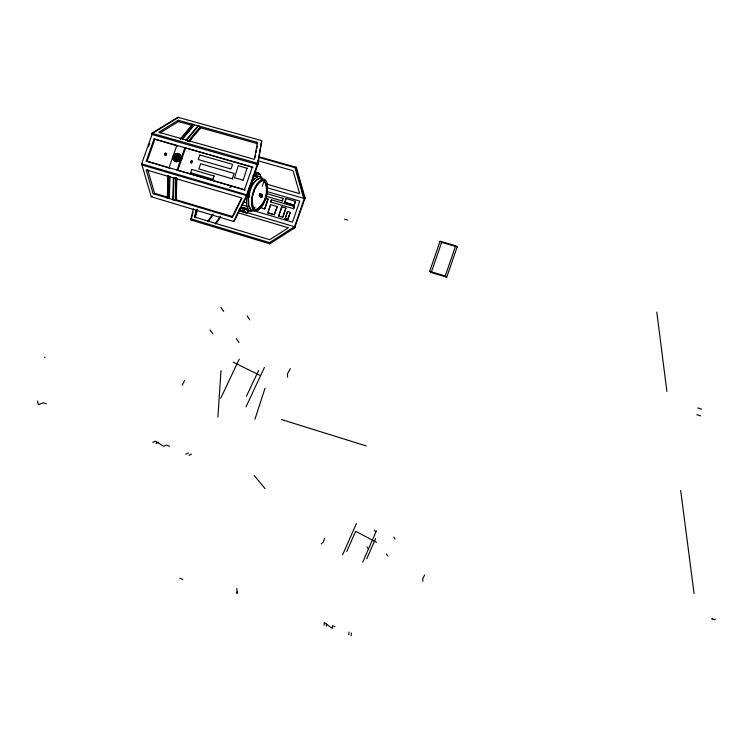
<?xml version="1.0" encoding="UTF-8"?>
<svg xmlns="http://www.w3.org/2000/svg" width="753" height="753" viewBox="0 0 753 753"><rect width="100%" height="100%" fill="white"/><g stroke="black" fill="none" stroke-linecap="round" stroke-linejoin="round"><path stroke-width="1.13" d="M236.96 588.479L236.913 593.486L237.374 591.707M167.43 176.127L169.416 176.71L168.813 198.378L167.345 197.474L167.938 175.816L168.644 176.023M167.938 190.377L168.286 177.849M167.9 197.634L168.503 175.986L169.98 176.88L169.369 198.547L167.345 197.474M174.743 200.157L175.251 199.837L175.901 178.16L176.466 178.32L175.807 200.006L172.766 199.564L173.397 177.887L176.466 178.32M175.816 194.029L176.023 187.365M253.554 210.661L251.389 211.311L249.478 210.774C245.412 206.736 246.419 200.223 247.238 195.093M251.879 203.489L252.97 207.828L254.665 209.39C249.102 200.571 253.488 184.796 262.995 180.381M254.015 190.33L258.806 182.217L262.562 180.259L264.576 180.908C269.951 189.803 265.658 205.258 256.265 209.842L255.841 209.72C265.225 205.136 269.527 189.681 264.143 180.776L262.242 186.255M324.119 625.272L324.261 622.486L332.318 628.454L332.468 625.658L334.784 626.552M326.425 626.167L326.567 623.38M348.808 634.835L348.987 632.04M351.143 635.739L351.322 632.944M217.89 417.096L221.006 370.589M177.369 159.457L176.701 159.372L176.522 161.161L175.505 160.944M174.094 160.022L175.12 160.841C171.844 159.203 173.595 153.838 177.068 153.894L177.284 155.946L177.228 153.998L178.084 154.111M324.647 538.226L323.253 542.085L321.277 543.939M252.227 196.994L252.33 199.037M233.59 221.438L234.456 220.836L247.313 194.989L257.874 164.662L152.181 134.561L151.899 133.234L177.868 117.261L261.715 140.651L257.667 163.326L246.447 195.573L233.59 221.438L151.249 196.749L141.62 163.815L152.454 133.394L178.414 117.421M257.084 163.156L257.874 164.662L261.715 140.651M257.441 142.411L254.382 159.363L158.761 132.227L178.207 120.254L257.441 142.411L257.648 143.748L200.176 127.662L199.94 126.335M255.201 157.311L255.606 155.052M256.011 152.784L256.425 150.525M256.829 148.266L257.234 146.007M193.446 208.75L190.848 218.831L191.074 220.017L269.762 243.821L294.696 227.895L305.078 197.964L296.324 167.307L258.524 156.615M177.068 153.894L178.866 154.469L177.868 156.022L178.423 156.464L179.346 154.93C181.219 157.208 179.261 161.048 176.362 161.057L177.237 160.935M166.677 153.951L166.168 155.259M196.166 210.162L194.415 216.996L269.715 239.699L288.408 227.782L237.732 212.713M196.928 209.39L194.829 217.589L195.356 217.749L197.531 209.23M191.074 220.017L193.097 212.177M247.426 193.954L248.471 190.302M254.928 419.261L264.99 388.284M429.69 271.334L440.072 241.252L455.669 245.779L457.193 246.88L446.745 277.17L431.224 272.548L429.69 271.334L445.258 275.974L446.745 277.17M431.224 272.548L441.644 242.362L440.072 241.252M445.258 275.974L455.669 245.779M255.003 207.066L254.241 209.259L256.265 209.842M261.724 197.342L262.439 195.3C256.444 189.445 260.971 202.218 262.439 195.3M267.964 199.046L264.689 208.948L268.096 199.14L265.715 198.397M270.638 201.926L271.381 199.79L294.348 206.548L293.595 208.694L270.76 202.011L271.381 199.79M267.804 212.76L270.628 204.628L277.17 206.586L274.337 214.737L267.804 212.76L274.337 214.737M267.936 212.845L270.628 204.628M274.205 214.652L277.17 206.586M282.253 200.966L282.987 198.293L282.253 200.966L265.649 196.119M278.61 216.007L281.791 206.859L285.895 208.11L282.723 217.269L278.742 216.102L281.791 206.859M284.69 202.322L286.008 198.519L295.543 201.362L294.225 205.164L284.69 202.322L294.225 205.164M284.85 202.435L286.008 198.519M285.095 218.652L287.58 211.508L290.291 212.355L287.815 219.509L285.095 218.652L287.815 219.509M285.227 218.737L287.58 211.508M287.684 219.424L290.291 212.355M294.065 205.051L295.543 201.362M294.696 227.895L294.536 226.7L304.306 198.51L295.543 167.834L258.853 157.452M190.754 172.889L191.563 169.378L214.257 176.089M213.099 179.393L213.927 175.873M232.263 178.668L234.089 173.435L200.637 163.787L198.83 168.983L232.639 178.922M234.465 177.802L238.296 165.66L247.332 168.38M243.172 180.325L247.022 168.154M178.282 170.404L245.12 190.142L244.461 189.69L252.359 166.997L154.054 138.91L146.289 161.067L169.754 168.164L169.03 167.703L176.833 145.414L177.548 145.903L154.054 138.91M254.062 174.894L254.486 173.679L256.829 174.348M245.036 208.252L248.358 210.407L247.351 213.297L244.028 211.16L245.036 208.252L242.692 207.564L242.268 208.779L240.593 207.696M256.406 175.571L257.422 172.672L255.211 172.032M258.881 173.331L259.07 174.122L258.881 173.331L254.401 172.042M259.192 174.272L259.38 173.745L254.872 172.023M259.606 174.574L259.38 173.745M260.086 176.673L260.67 174.997L257.422 172.672M148.51 146.76L149.659 143.475M147.033 161.537L154.789 139.399M185.539 148.181L177.736 170.489L177.011 170.027L184.824 147.701L253.017 167.467M248.735 189.389C250.862 184.363 253.347 177.652 259.333 176.409L261.216 177.03L262.693 178.8M366.796 558.782L375.615 538.536M362.73 562.124L376.453 530.79M346.804 551.431L355.651 531.298L376.585 542.311M342.653 554.707L356.433 523.57M245.958 406.884L264.435 367.445M246.476 396.163L258.561 370.561M220.714 398.233L239.275 359.096M179.609 159.354L180.24 157.565L178.546 157.104L180.212 156.633L179.967 155.767L179.506 155.033L178.188 156.304M182.254 385.178L184.504 380.547M232.009 217.278L241.6 197.917L146.176 169.886L153.104 193.681L232.009 217.278L232.884 216.676L175.656 199.583M233.383 215.659L241.967 198.35M44.681 357.628L44.982 357.044M174.894 160.69L175.882 159.137M220.554 216.252L215.179 223.754M220.413 217.269L215.716 223.914M213.043 213.974L207.63 221.476M212.883 215.01L208.157 221.636M424.692 574.925L422.762 578.68L422.828 581.354M173.378 158.422L175.44 158.205L175.195 157.584L173.519 157.593L174.15 155.805L176.051 156.473L174.752 155.062L175.505 154.487L176.353 154.13L176.616 155.852L177.284 155.946M179.233 160.257L178.245 158.469L179.835 159.504L178.838 159.994M256.076 180.268L253.987 182.828A16.858 7.238 -74.4 0 0 248.546 198.481L248.801 205.691A15.982 6.862 -74.4 0 0 252.867 210.266M189.605 141.14L200.74 127.822L200.496 126.485M290.366 368.594L287.552 373.667L287.514 377.206M186.189 140.707L186.047 139.973L197.954 125.77L200.637 127.229L188.749 141.442L188.608 140.698M200.637 127.229L198.51 125.93L186.612 140.133L188.034 140.999M186.047 139.973L188.184 141.282L200.072 127.069M189.784 140.096L191.271 138.317M182.057 138.834L193.982 124.669L192.137 124.847L180.202 139.013L180.061 138.27M182.612 138.994L194.538 124.819L192.693 125.007L185.238 133.865M181.812 137.837L184.043 135.173M247.248 211.998L248.65 210.388M175.562 158.855L176.117 159.288L175.562 158.855L174.254 160.125L173.548 158.525L175.44 158.205M174.489 160.276L175.797 159.005M260.689 196.241C262.731 192.834 261.338 199.517 260.745 194.792C258.684 197.267 261.319 192.034 260.858 196.345M178.998 160.097L177.397 161.038L177.134 159.307M266.788 187.648L304.306 198.51L305.078 197.964L304.523 197.804M231.435 217.109L232.31 216.506M295.769 167.157L294.997 167.684L303.76 198.35M295.543 167.834L296.324 167.307M190.848 218.831L269.583 242.626L294.536 226.7L295.11 227.086M175.298 200.326L176.211 199.743L176.87 178.075L175.957 178.64M173.83 199.413L173.322 199.733L173.962 178.047L174.47 177.736M166.837 197.794L167.75 197.22M167.392 197.954L168.305 197.38L154.572 193.286L153.65 193.85M151.249 196.749L152.172 196.175M160.013 132.961L178.461 121.581L192.241 125.44L191.996 124.113M175.393 178.47L175.901 178.16M169.98 176.88L170.489 176.569M167.985 176.296L168.503 175.986M715.35 619.164L714.324 619.775L711.689 618.844L712.724 618.232M142.919 164.436L141.988 164.992L246.447 195.573L247.313 194.989L141.62 163.815M188.956 455.339L191.601 454.134M185.822 454.219L188.476 453.005M155.815 443.451L158.535 442.284M152.727 442.34L155.457 441.173L163.693 446.275L166.404 445.098L169.5 446.209M229.731 187.403L232.348 186.424M178.555 157.575L180.466 157.716L180.447 156.784L178.546 157.104M176.193 154.017L177.463 154.149M173.359 157.49L175.43 157.744M192.137 124.847L194.114 125.403M257.799 160.681L293.068 170.696L299.647 193.653L266.731 184.146M151.899 133.234L257.667 163.326L257.874 164.662M256.387 163.919L257.375 165.114M254.778 172.315L259.258 173.595M257.535 173.397L259.794 174.047M253.789 174.809L261.216 177.03M252.886 175.741L257.168 176.974M252.726 178.084L254.862 178.706M234.145 177.586L242.861 180.099M266.44 191.413L299.769 201.089L292.456 222.173L252.509 210.351M441.644 242.362L457.193 246.88M266.534 193.577L283.147 198.406M190.415 172.663L212.77 179.176M254.081 191.347L252.98 195.196M146.289 161.067L244.461 189.69M344.601 219.161L347.566 220.027M265.847 198.481L268.096 199.14M243.294 201.785L246.504 202.736M260.058 207.527L264.689 208.948M241.609 204.76L246.946 206.341M242.438 207.442L247.963 209.08M244.97 209.438L251.389 211.311M240.075 208.129L244.612 209.475M239.623 209.852L244.028 211.16M238.965 209.767L243.219 211.028L245.807 212.694L239.445 210.802M242.419 211.226L294.536 226.7M238.579 210.699L247.351 213.297M175.251 199.837L175.807 200.006M697.739 407.947L701.514 409.114M696.836 414.705L700.591 415.872M281.453 419.543L366.231 445.927M46.46 403.834L43.552 402.799L38.224 404.634L37.65 401.038M179.713 578.191L182.763 579.377M174.724 160.587L175.665 161.048M233.27 362.137L259.663 375.258M173.99 155.702L174.988 155.212L174.592 154.958M175.741 156.85L176.051 156.473M178.245 158.469L177.934 158.836M180.918 158.864L181.633 159.335M177.868 156.022L178.706 154.365L179.732 155.184M190.735 162.686C191.761 164.832 193.295 158.723 191.083 160.991A1.44 1.365 69.7 0 0 190.631 162.319M282.723 217.269L285.895 208.11M293.595 208.694L294.348 206.548M304.306 198.51L304.871 198.914M254.09 475.303L265.065 488.65M210.002 329.974L212.807 333.852M366.956 546.913L368.386 548.899M236.273 338.577L238.955 342.427M386.411 554.02L387.776 555.987M220.94 307.44L223.679 311.413M374.297 530.103L375.7 532.136M247.163 315.855L249.78 319.809M393.725 537.105L395.061 539.129M147.663 169.5L154.572 193.286M296.4 169.34L297.331 172.625M297.962 174.818L303.28 193.427M178.207 120.254L178.461 121.581M180.616 138.43L180.767 139.173M178.762 120.405L179.016 121.741M188.043 140.538L188.184 141.282M192.552 124.264L192.806 125.6M198.51 125.93L198.641 126.673M176.588 154.28L176.842 156.003M269.583 242.626L269.762 243.821M256.867 142.251L257.065 143.588M680.665 490.532L694.078 593.515M656.804 312.137L666.894 391.485M173.755 157.754L173.774 158.676M250.401 208.129A14.636 6.297 -74.4 0 1 248.274 204.383L248.038 197.775A15.446 6.636 -74.4 0 1 253.027 183.45L258.194 178.668A15.982 6.862 -74.4 0 1 261.922 178.715M256.877 179.638A14.636 6.297 -74.4 0 1 258.712 179.148M249.328 197.182A15.455 6.626 -74.4 0 1 249.648 195.253M178.056 158.346A1.28 1.129 -59.1 0 1 176.343 158.751A1.28 1.129 -59.1 0 1 176.296 156.944A1.28 1.129 -59.1 0 1 178.019 156.85M181.859 158.346A3.934 3.473 -59.1 0 1 181.191 160.257M176.56 153.819A4.217 3.718 -59.1 0 1 180.861 158.45A4.217 3.718 -59.1 0 1 174.63 161.123A4.217 3.718 -59.1 0 1 175.59 154.233M251.662 199.394L251.907 206.604A15.992 6.833 -74.4 0 0 257.95 210.586L262.091 206.378A16.886 7.219 -74.4 0 0 267.456 190.961L267.259 183.788A15.992 6.833 -74.4 0 0 261.31 179.562L257.112 183.732A16.867 7.21 -74.4 0 0 251.662 199.394M192.166 161.434C191.008 165.114 190.227 159.194 192.166 161.434M260.067 195.366L260.369 195.921L261.3 194.792L261.244 196.514L261.743 196.505L261.884 195.187L260.952 196.317L260.387 196.034L260.519 194.387L260.067 195.366M164.446 154.337C166.018 158.478 167.185 149.743 164.446 154.337M164.738 154.318C165.848 157.245 166.677 151.052 164.738 154.318M260.096 193.474L259.267 195.874L261.733 197.559L262.562 195.168L260.096 193.474M199.846 154.977L198.255 159.542L231.011 168.964L232.611 164.361L199.846 154.977M178.292 161.01A4.217 3.718 -59.1 0 0 178.988 153.923A4.217 3.718 -59.1 0 0 172.879 157.499A4.217 3.718 -59.1 0 0 178.292 161.01M177.35 158.648A1.28 1.129 -59.1 0 0 177.567 156.502A1.28 1.129 -59.1 0 0 175.713 157.584A1.28 1.129 -59.1 0 0 177.35 158.648"/></g></svg>
